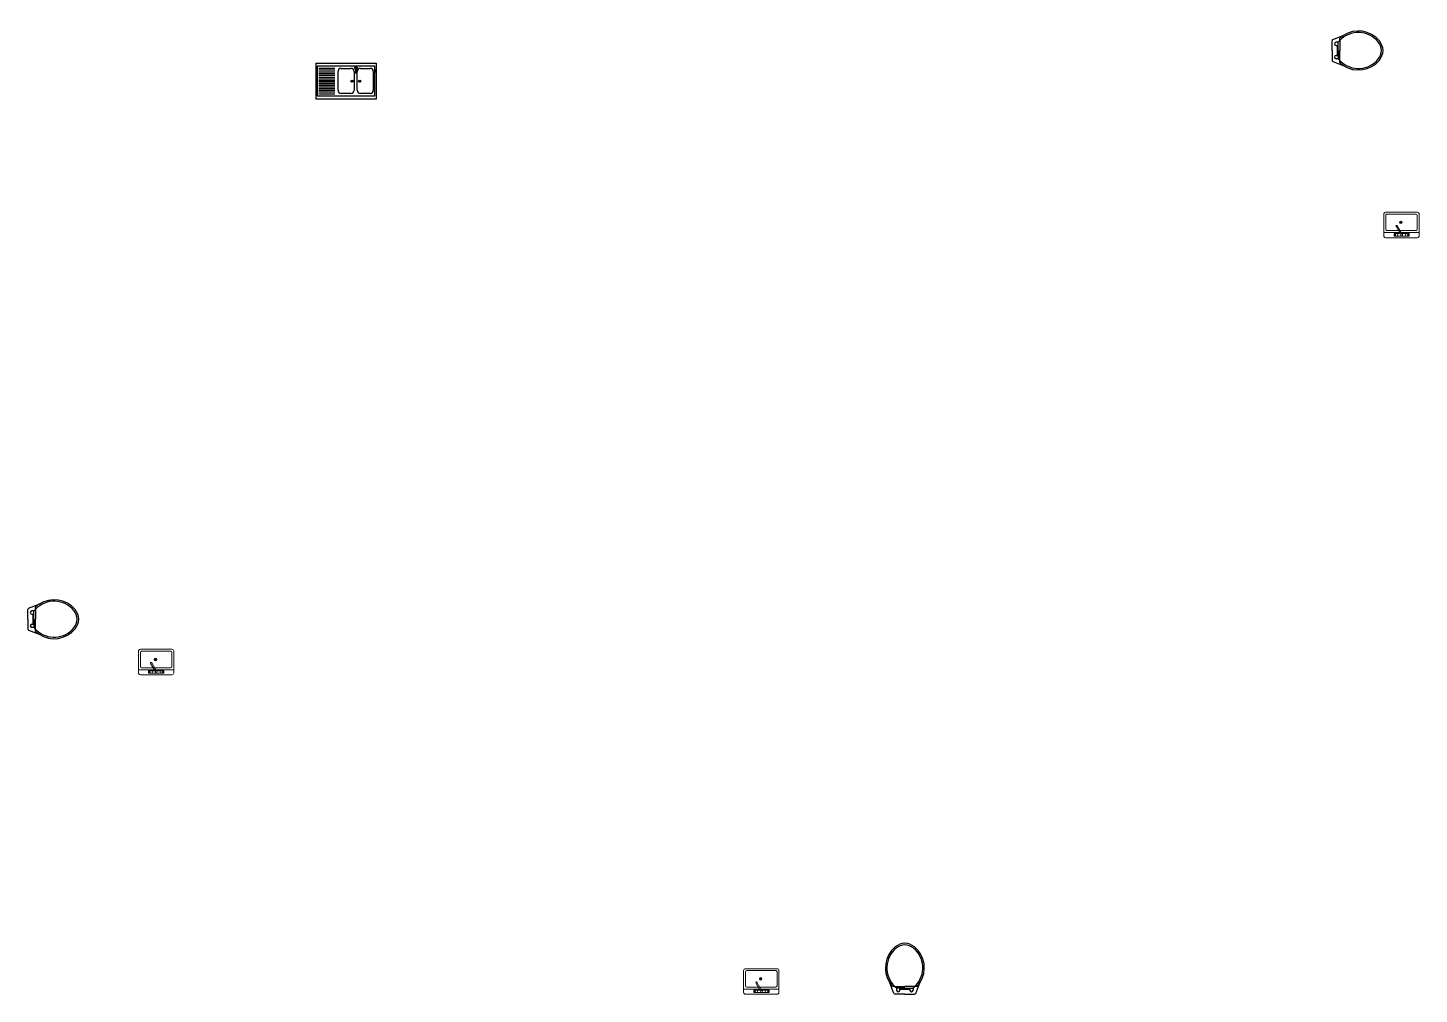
# Model space of a CAD drawing. Header units: inches. Extents: x 152 to 932, y 21 to 563.
import ezdxf

# ---------------------------------------------------------------- set-up
doc = ezdxf.new("R2010")
doc.units = ezdxf.units.IN
doc.header["$MEASUREMENT"] = 0
for name, color, linetype in [('Sink', 7, 'Continuous'), ('WashBasin', 7, 'Continuous'), ('WC', 7, 'Continuous')]:
    doc.layers.add(name, color=color, linetype=linetype)

# ---------------------------------------------------------------- blocks, each defined once
blk = doc.blocks.new('Sink')
at = {"color": 0}
for p, q in [((0, 20.24), (33.82, 20.24)), ((0, 20.24), (0, 0)), ((0.72, 18.64), (0.72, 2)), ((33.1, 18.64), (0.72, 18.64)), ((10.61, 17.27), (1.62, 17.27)), ((10.61, 16.27), (1.62, 16.27)), ((14.21, 17.33), (19.61, 17.33)), ((22.09, 18.05), (22.08, 17.34)), ((22.08, 17.34), (22.27, 14.83)), ((22.74, 18.05), (22.09, 18.05)), ((22.74, 17.34), (22.54, 14.83)), ((22.74, 18.05), (22.74, 17.34)), ((25.01, 17.33), (30.4, 17.33)), ((33.1, 2), (33.1, 18.64)), ((33.82, 20.24), (33.82, 0)), ((33.82, 15.07), (33.82, 16.67)), ((10.61, 15.27), (1.62, 15.27)), ((10.61, 14.27), (1.62, 14.27)), ((10.61, 13.27), (1.62, 13.27)), ((1.62, 12.37), (10.61, 12.37)), ((1.62, 11.47), (10.61, 11.47)), ((1.62, 10.57), (10.61, 10.57)), ((1.62, 9.68), (10.61, 9.68)), ((1.62, 8.78), (10.61, 8.78)), ((1.62, 7.88), (10.61, 7.88)), ((12.41, 5.03), (12.41, 15.53)), ((19.7, 10.31), (20.12, 10.12)), ((19.75, 10.42), (20.17, 10.23)), ((19.92, 9.7), (20.12, 10.12)), ((20.04, 9.64), (20.23, 10.07)), ((20.17, 10.23), (20.36, 10.65)), ((20.23, 10.07), (20.65, 9.87)), ((20.28, 10.18), (20.47, 10.59)), ((20.28, 10.18), (20.7, 9.98)), ((21.41, 15.53), (21.41, 5.03)), ((22.27, 14.83), (22.3, 14.7)), ((22.3, 14.7), (22.36, 14.64)), ((22.36, 14.64), (22.41, 14.62)), ((22.45, 14.64), (22.41, 14.62)), ((22.51, 14.7), (22.45, 14.64)), ((22.54, 14.83), (22.51, 14.7)), ((23.21, 5.12), (23.21, 15.53)), ((24.11, 10.31), (24.53, 10.12)), ((24.16, 10.42), (24.58, 10.23)), ((24.34, 9.7), (24.53, 10.12)), ((24.45, 9.64), (24.64, 10.07)), ((24.58, 10.23), (24.77, 10.65)), ((24.64, 10.07), (25.06, 9.87)), ((24.7, 10.18), (24.89, 10.59)), ((24.7, 10.18), (25.12, 9.98)), ((32.2, 15.53), (32.2, 5.12)), ((33.82, 0), (0, 0)), ((0.72, 2), (33.1, 2)), ((1.62, 6.98), (10.61, 6.98)), ((1.62, 6.08), (10.61, 6.08)), ((1.62, 5.08), (10.61, 5.08)), ((1.62, 5.08), (10.61, 5.08)), ((1.62, 4.08), (10.61, 4.08)), ((1.62, 3.08), (10.61, 3.08)), ((19.61, 3.23), (14.21, 3.23)), ((30.4, 3.32), (25.01, 3.32))]:
    blk.add_line(p, q, dxfattribs=at)
for points in [[(21.83, 17.38, 0.17747), (21.88, 17.4, 0.103681), (21.94, 17.48, 0.06385), (21.97, 17.57, 0.050025), (21.98, 17.7, 0.050025), (21.97, 17.83, 0.06385), (21.93, 17.92, 0.103681), (21.88, 18, 0.17747), (21.82, 18.01, 0.17747), (21.77, 18, 0.103681), (21.72, 17.92, 0.06385), (21.68, 17.83, 0.050025), (21.67, 17.7, 0.050025), (21.69, 17.57, 0.06385), (21.72, 17.47, 0.103681), (21.78, 17.4, 0.17747)], [(23, 17.39, -0.17747), (22.95, 17.41, -0.103681), (22.89, 17.48, -0.06385), (22.86, 17.58, -0.050025), (22.84, 17.71, -0.050025), (22.86, 17.83, -0.06385), (22.89, 17.93, -0.103681), (22.94, 18, -0.17747), (23, 18.02, -0.17747), (23.05, 18, -0.103681), (23.11, 17.93, -0.06385), (23.14, 17.83, -0.050025), (23.15, 17.71, -0.050025), (23.14, 17.58, -0.06385), (23.11, 17.48, -0.103681), (23.05, 17.41, -0.17747)]]:
    blk.add_lwpolyline(points, format="xyb", close=True, dxfattribs=at)
for points in [[(21.91, 17.96), (22.12, 17.93)], [(22.11, 17.5), (21.91, 17.44)], [(22.91, 17.96), (22.71, 17.93)], [(22.72, 17.5), (22.92, 17.44)]]:
    blk.add_lwpolyline(points, dxfattribs=at)
for centre, radius in [((20.2, 10.15), 0.648), ((20.2, 10.15), 0.53), ((24.61, 10.15), 0.648), ((24.61, 10.15), 0.53)]:
    blk.add_circle(centre, radius, dxfattribs=at)
for centre, start, end in [((14.21, 15.53), 90, 180), ((19.61, 15.53), 0, 90), ((25.01, 15.53), 90, 180), ((30.4, 15.53), 0, 90), ((14.21, 5.03), 180, 270), ((19.61, 5.03), 270, 0), ((25.01, 5.12), 180, 270), ((30.4, 5.12), 270, 0)]:
    blk.add_arc(centre, 1.8, start, end, dxfattribs=at)
blk = doc.blocks.new('WashBasin')
at = {"color": 0, "lineweight": 0}
for p, q in [((-8.84, 0), (8.84, 0)), ((-9.91, -13.21), (-9.91, -1.07)), ((-9.91, -2.86), (9.91, -2.86)), ((-8.84, -12.49), (-8.84, -4.64)), ((-8.12, -3.93), (8.12, -3.93)), ((-4.38, -2.31), (-4.38, -0.88)), ((-4.38, -0.88), (4.19, -0.88)), ((-0.1, -2.31), (-4.38, -2.31)), ((-4.02, -1.42), (-4.02, -1.78)), ((-3.62, -1.42), (-4.02, -1.42)), ((-4.02, -1.78), (-3.62, -1.78)), ((-0.2, -2.13), (2.45, -6.72)), ((3.07, -6.37), (0.42, -1.77)), ((4.19, -2.31), (0.73, -2.31)), ((3.43, -1.42), (3.83, -1.42)), ((3.83, -1.78), (3.43, -1.78)), ((3.83, -1.42), (3.83, -1.78)), ((4.19, -0.88), (4.19, -2.31)), ((8.84, -4.64), (8.84, -12.49)), ((9.91, -1.07), (9.91, -13.21)), ((8.84, -14.28), (-8.84, -14.28)), ((8.12, -13.21), (-8.12, -13.21))]:
    blk.add_line(p, q, dxfattribs=at)
for centre, radius in [((-2.95, -1.6), 0.714), ((-0.1, -1.6), 0.535), ((2.76, -1.6), 0.714), ((0.33, -8.57), 0.714), ((0.33, -8.57), 0.357)]:
    blk.add_circle(centre, radius, dxfattribs=at)
for centre, radius, start, end in [((-8.84, -1.07), 1.07, 90, 180), ((8.84, -1.07), 1.07, 0, 90), ((-8.12, -4.64), 0.714, 90, 180), ((2.76, -6.54), 0.357, 210, 30), ((8.12, -4.64), 0.714, 0, 90), ((-8.84, -13.21), 1.07, 180, 270), ((-8.12, -12.49), 0.714, 180, 270), ((8.12, -12.49), 0.714, 270, 0), ((8.84, -13.21), 1.07, 270, 0)]:
    blk.add_arc(centre, radius, start, end, dxfattribs=at)
blk = doc.blocks.new('Toilet sheet')
at = {"layer": 'WC'}
for p, q in [((0, 0), (-5.46, 0)), ((0, 0), (5.46, 0)), ((-6.13, -0.46), (-8.37, -6.29)), ((-6.82, -4.33), (-5.62, -4.33)), ((-5.62, -4.33), (0, -4.33)), ((-4.64, -3.46), (-4.64, -2.26)), ((0, -3.46), (-4.64, -3.46)), ((-2.81, -2.26), (-2.81, -2.89)), ((2.81, -2.89), (-2.81, -2.89)), ((-2.81, -2.89), (-2.81, -3.46)), ((0, -3.46), (4.64, -3.46)), ((5.62, -4.33), (0, -4.33)), ((2.81, -2.26), (2.81, -2.89)), ((2.81, -2.89), (2.81, -3.46)), ((4.64, -3.46), (4.64, -2.26)), ((5.62, -4.33), (6.82, -4.33)), ((6.13, -0.46), (8.37, -6.29))]:
    blk.add_line(p, q, dxfattribs=at)
for centre, radius, start, end in [((-5.46, -0.72), 0.716, 90, 158.95862), ((5.46, -0.72), 0.716, 21.04138, 90), ((4.36, -14.74), 15.28, 146.4185, 230.42938), ((4.36, -14.74), 14.42, 137.04176, 230.42938), ((4.36, -14.74), 15.28, 137.04176, 146.4185), ((4.36, -14.74), 14.42, 133.7957, 137.04176), ((4.36, -14.74), 14.42, 128.59147, 133.7957), ((-3.72, -2.26), 0.911, 0, 180), ((3.72, -2.26), 0.911, 0, 180), ((-4.36, -14.74), 14.42, 46.2043, 51.40853), ((-4.36, -14.74), 14.42, 309.57062, 46.2043), ((-4.36, -14.74), 15.28, 309.57062, 33.5815), ((-4.36, -14.74), 15.28, 33.5815, 42.95824), ((0.37, -19.56), 9.02, 230.42938, 267.62402), ((0.37, -19.56), 8.16, 230.42938, 267.37533), ((-0.37, -19.56), 8.16, 272.62467, 309.57062), ((-0.37, -19.56), 9.02, 272.37598, 309.57062)]:
    blk.add_arc(centre, radius, start, end, dxfattribs=at)

msp = doc.modelspace()

# ---------------------------------------------------------------- block references
at = {"layer": 'Sink'}
msp.add_blockref('Sink', (313.28, 522.52), dxfattribs=at)
at = {"layer": 'WashBasin', "rotation": 180}
for p in [(921.74, 444.95), (223.74, 199.95), (562.91, 20.95)]:
    msp.add_blockref('WashBasin', p, dxfattribs=at)
at = {"layer": 'WC'}
for p, rotation in [((882.83, 549.87), 90), ((151.83, 231.11), 90), ((643.39, 20.95), 180)]:
    msp.add_blockref('Toilet sheet', p, dxfattribs=dict(at, rotation=rotation))

doc.saveas('drawing.dxf')
